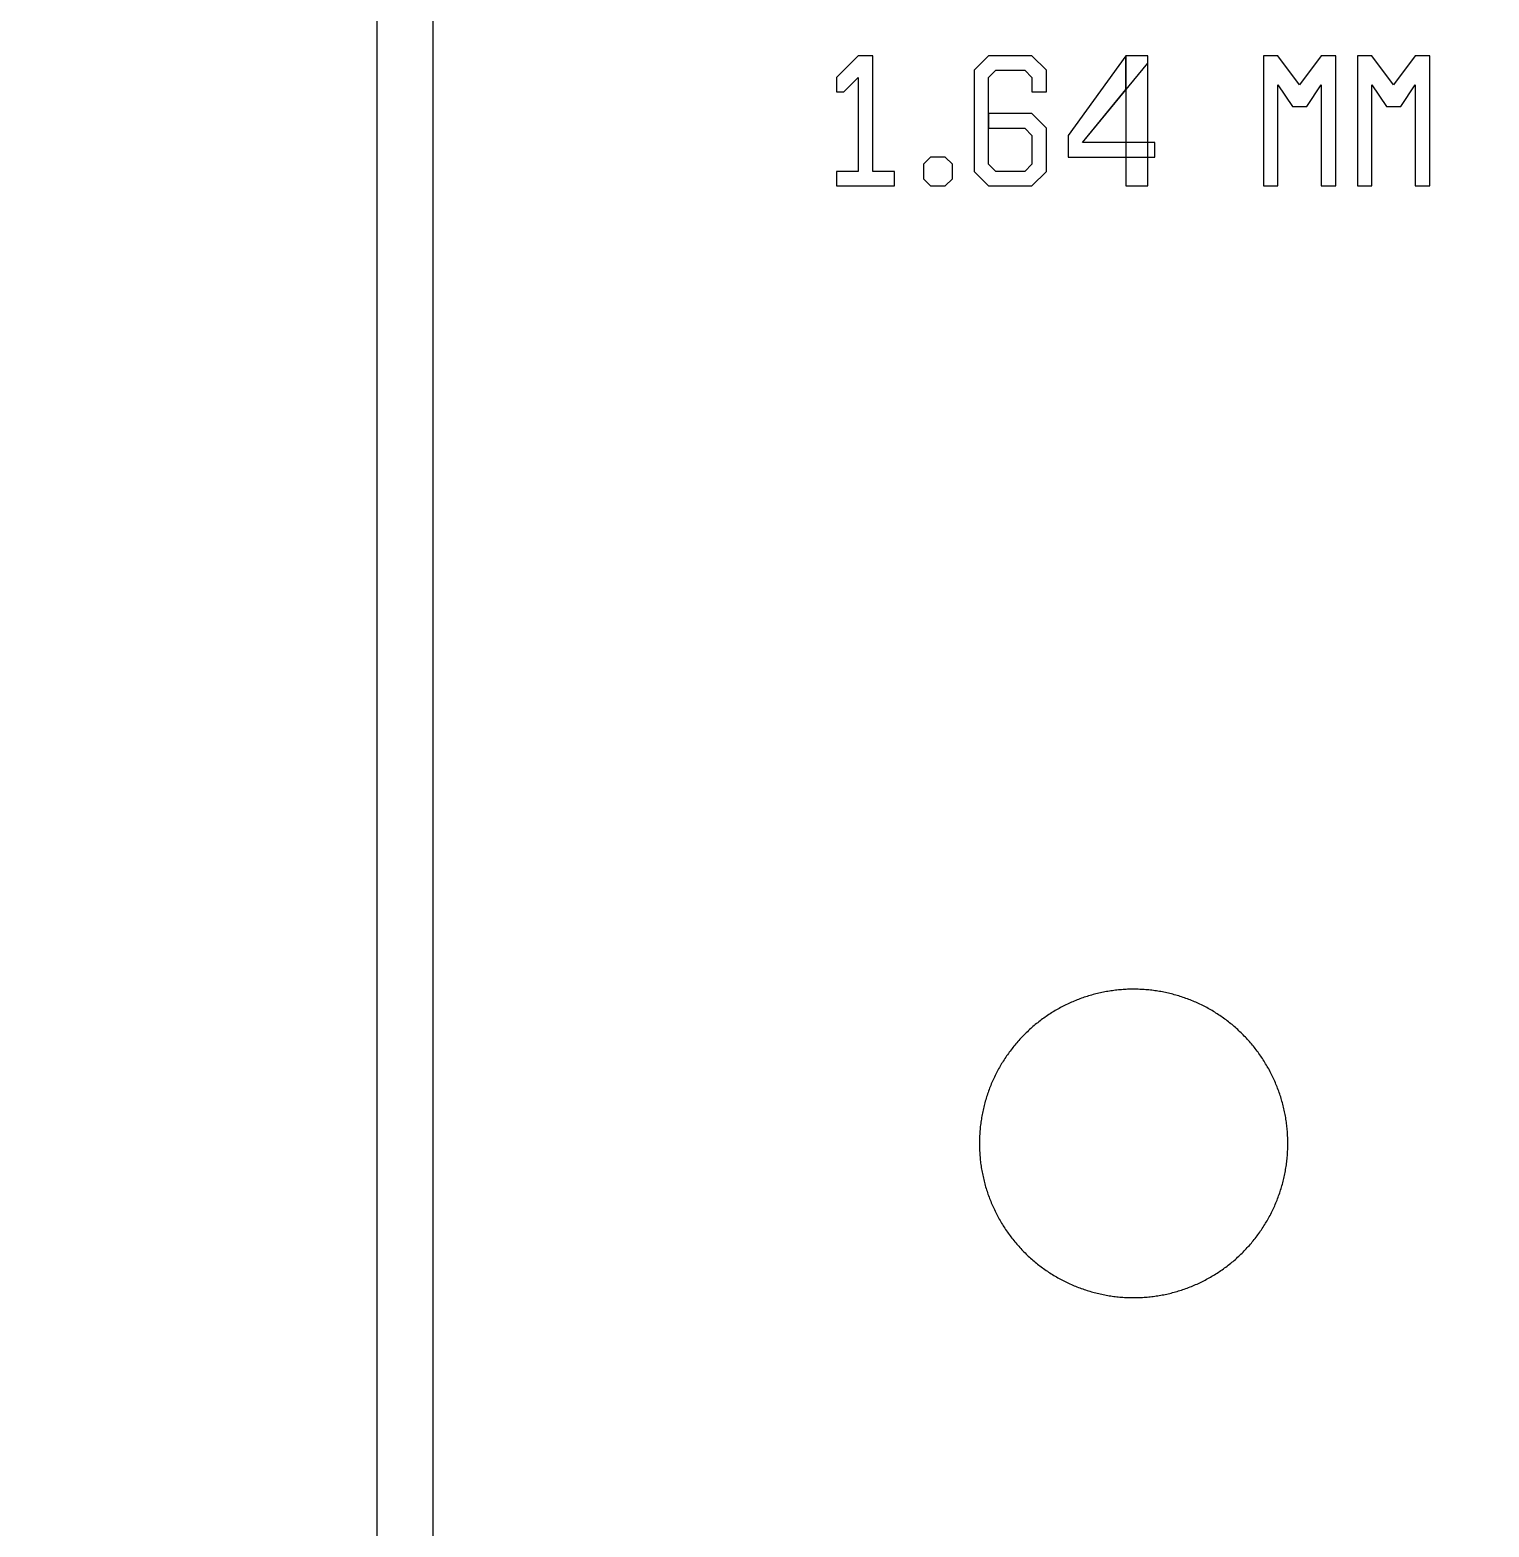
# Model space of a CAD drawing. Extents: x -1855 to 33145, y -17500 to 17500.
# Drawn here: x 5903 to 13661, y -9540 to -1580 of the extents above; entities that cross this region are included whole.
import ezdxf

# ---------------------------------------------------------------- set-up
doc = ezdxf.new("R2010")
doc.units = 0
doc.layers.add('Layer1', color=18, linetype='CONTINUOUS')

# ---------------------------------------------------------------- blocks, each defined once
blk = doc.blocks.new('cell1')
at = {"layer": 'Layer1'}
for points in [[(8047.5, 14850), (7747.5, 14850), (7747.5, -14850), (8047.5, -14850), (8047.5, 14850)], [(12591.25, -7500), (12591.21, -7491.901), (12591.09, -7483.802), (12590.89, -7475.705), (12590.61, -7467.611), (12590.25, -7459.52), (12589.81, -7451.432), (12589.291, -7443.349), (12588.691, -7435.272), (12588.012, -7427.201), (12587.253, -7419.138), (12586.415, -7411.082), (12585.497, -7403.035), (12584.499, -7394.997), (12583.422, -7386.97), (12582.266, -7378.953), (12581.031, -7370.949), (12579.717, -7362.956), (12578.324, -7354.978), (12576.852, -7347.013), (12575.302, -7339.064), (12573.673, -7331.13), (12571.966, -7323.212), (12570.181, -7315.312), (12568.318, -7307.43), (12566.377, -7299.567), (12564.358, -7291.723), (12562.262, -7283.899), (12560.089, -7276.097), (12557.839, -7268.316), (12555.513, -7260.559), (12553.109, -7252.824), (12550.63, -7245.113), (12548.074, -7237.428), (12545.443, -7229.768), (12542.736, -7222.134), (12539.954, -7214.528), (12537.097, -7206.949), (12534.165, -7199.399), (12531.159, -7191.878), (12528.078, -7184.387), (12524.924, -7176.928), (12521.696, -7169.499), (12518.395, -7162.103), (12515.021, -7154.74), (12511.575, -7147.41), (12508.056, -7140.115), (12504.465, -7132.855), (12500.803, -7125.631), (12497.07, -7118.443), (12493.266, -7111.293), (12489.391, -7104.181), (12485.447, -7097.107), (12481.432, -7090.072), (12477.349, -7083.078), (12473.196, -7076.124), (12468.976, -7069.211), (12464.687, -7062.341), (12460.33, -7055.513), (12455.906, -7048.728), (12451.415, -7041.988), (12446.858, -7035.292), (12442.235, -7028.642), (12437.547, -7022.037), (12432.794, -7015.479), (12427.976, -7008.969), (12423.094, -7002.506), (12418.148, -6996.092), (12413.139, -6989.727), (12408.068, -6983.412), (12402.934, -6977.147), (12397.739, -6970.934), (12392.483, -6964.772), (12387.166, -6958.662), (12381.789, -6952.605), (12376.353, -6946.601), (12370.857, -6940.651), (12365.303, -6934.756), (12359.691, -6928.916), (12354.022, -6923.132), (12348.296, -6917.404), (12342.513, -6911.733), (12336.675, -6906.119), (12330.781, -6900.563), (12324.833, -6895.066), (12318.831, -6889.627), (12312.776, -6884.249), (12306.668, -6878.93), (12300.507, -6873.672), (12294.295, -6868.475), (12288.032, -6863.34), (12281.718, -6858.266), (12275.355, -6853.256), (12268.942, -6848.308), (12262.481, -6843.424), (12255.972, -6838.604), (12249.416, -6833.849), (12242.813, -6829.158), (12236.164, -6824.533), (12229.469, -6819.974), (12222.73, -6815.482), (12215.947, -6811.056), (12209.121, -6806.697), (12202.251, -6802.406), (12195.34, -6798.183), (12188.388, -6794.028), (12181.394, -6789.942), (12174.361, -6785.926), (12167.288, -6781.979), (12160.177, -6778.103), (12153.028, -6774.296), (12145.841, -6770.561), (12138.618, -6766.897), (12131.359, -6763.304), (12124.065, -6759.783), (12116.737, -6756.334), (12109.375, -6752.958), (12101.979, -6749.655), (12094.552, -6746.425), (12087.093, -6743.268), (12079.603, -6740.185), (12072.083, -6737.177), (12064.534, -6734.243), (12056.957, -6731.383), (12049.351, -6728.599), (12041.718, -6725.89), (12034.059, -6723.256), (12026.374, -6720.698), (12018.664, -6718.216), (12010.93, -6715.81), (12003.173, -6713.481), (11995.393, -6711.229), (11987.592, -6709.054), (11979.769, -6706.955), (11971.926, -6704.934), (11964.063, -6702.991), (11956.181, -6701.126), (11948.282, -6699.338), (11940.365, -6697.628), (11932.431, -6695.997), (11924.482, -6694.444), (11916.518, -6692.97), (11908.54, -6691.575), (11900.548, -6690.258), (11892.544, -6689.02), (11884.528, -6687.862), (11876.501, -6686.783), (11868.463, -6685.783), (11860.416, -6684.862), (11852.361, -6684.021), (11844.297, -6683.26), (11836.227, -6682.578), (11828.15, -6681.977), (11820.067, -6681.454), (11811.98, -6681.012), (11803.889, -6680.65), (11795.794, -6680.367), (11787.698, -6680.165), (11779.599, -6680.043), (11771.5, -6680), (11763.401, -6680.038), (11755.302, -6680.155), (11747.205, -6680.353), (11739.111, -6680.63), (11731.019, -6680.988), (11722.931, -6681.425), (11714.849, -6681.942), (11706.771, -6682.539), (11698.7, -6683.216), (11690.636, -6683.972), (11682.58, -6684.808), (11674.533, -6685.724), (11666.495, -6686.719), (11658.467, -6687.793), (11650.45, -6688.947), (11642.445, -6690.179), (11634.453, -6691.491), (11626.474, -6692.882), (11618.509, -6694.351), (11610.559, -6695.899), (11602.624, -6697.525), (11594.706, -6699.23), (11586.806, -6701.013), (11578.923, -6702.874), (11571.059, -6704.812), (11563.215, -6706.828), (11555.39, -6708.922), (11547.587, -6711.093), (11539.806, -6713.34), (11532.047, -6715.665), (11524.312, -6718.065), (11516.601, -6720.543), (11508.915, -6723.096), (11501.254, -6725.725), (11493.619, -6728.429), (11486.012, -6731.209), (11478.432, -6734.064), (11470.881, -6736.994), (11463.36, -6739.998), (11455.868, -6743.076), (11448.407, -6746.228), (11440.978, -6749.453), (11433.581, -6752.752), (11426.216, -6756.124), (11418.886, -6759.568), (11411.59, -6763.084), (11404.329, -6766.673), (11397.103, -6770.333), (11389.915, -6774.064), (11382.763, -6777.866), (11375.649, -6781.738), (11368.574, -6785.681), (11361.539, -6789.693), (11354.543, -6793.774), (11347.588, -6797.924), (11340.674, -6802.143), (11333.802, -6806.43), (11326.973, -6810.785), (11320.187, -6815.207), (11313.445, -6819.695), (11306.748, -6824.25), (11300.096, -6828.871), (11293.49, -6833.557), (11286.931, -6838.309), (11280.419, -6843.125), (11273.955, -6848.005), (11267.539, -6852.949), (11261.173, -6857.955), (11254.856, -6863.025), (11248.59, -6868.156), (11242.375, -6873.35), (11236.211, -6878.604), (11230.099, -6883.919), (11224.041, -6889.294), (11218.035, -6894.729), (11212.084, -6900.222), (11206.187, -6905.775), (11200.345, -6911.385), (11194.559, -6917.052), (11188.83, -6922.777), (11183.157, -6928.558), (11177.541, -6934.394), (11171.984, -6940.286), (11166.484, -6946.232), (11161.044, -6952.233), (11155.664, -6958.286), (11150.343, -6964.393), (11145.083, -6970.552), (11139.884, -6976.763), (11134.747, -6983.024), (11129.672, -6989.336), (11124.659, -6995.698), (11119.71, -7002.109), (11114.824, -7008.569), (11110.002, -7015.076), (11105.244, -7021.631), (11100.552, -7028.233), (11095.925, -7034.881), (11091.364, -7041.573), (11086.869, -7048.311), (11082.441, -7055.093), (11078.08, -7061.918), (11073.787, -7068.786), (11069.562, -7075.696), (11065.405, -7082.647), (11061.317, -7089.639), (11057.299, -7096.672), (11053.35, -7103.743), (11049.471, -7110.853), (11045.663, -7118.001), (11041.925, -7125.187), (11038.258, -7132.409), (11034.663, -7139.666), (11031.14, -7146.959), (11027.689, -7154.287), (11024.311, -7161.648), (11021.006, -7169.042), (11017.773, -7176.468), (11014.614, -7183.926), (11011.529, -7191.415), (11008.519, -7198.934), (11005.582, -7206.482), (11002.72, -7214.059), (10999.933, -7221.664), (10997.222, -7229.296), (10994.586, -7236.955), (10992.026, -7244.639), (10989.541, -7252.348), (10987.133, -7260.081), (10984.802, -7267.837), (10982.547, -7275.616), (10980.369, -7283.417), (10978.269, -7291.24), (10976.246, -7299.082), (10974.3, -7306.944), (10972.432, -7314.825), (10970.642, -7322.725), (10968.93, -7330.641), (10967.296, -7338.574), (10965.741, -7346.522), (10964.264, -7354.486), (10962.867, -7362.464), (10961.548, -7370.455), (10960.307, -7378.459), (10959.147, -7386.475), (10958.065, -7394.501), (10957.063, -7402.539), (10956.14, -7410.585), (10955.296, -7418.641), (10954.532, -7426.704), (10953.848, -7434.774), (10953.244, -7442.851), (10952.719, -7450.933), (10952.275, -7459.02), (10951.91, -7467.112), (10951.625, -7475.206), (10951.42, -7483.303), (10951.295, -7491.401), (10951.25, -7499.5), (10951.285, -7507.6), (10951.4, -7515.698), (10951.595, -7523.795), (10951.87, -7531.89), (10952.225, -7539.981), (10952.66, -7548.069), (10953.175, -7556.152), (10953.769, -7564.23), (10954.444, -7572.301), (10955.198, -7580.365), (10956.031, -7588.421), (10956.944, -7596.469), (10957.937, -7604.507), (10959.009, -7612.536), (10960.16, -7620.553), (10961.39, -7628.558), (10962.7, -7636.551), (10964.088, -7644.53), (10965.555, -7652.496), (10967.1, -7660.446), (10968.724, -7668.381), (10970.426, -7676.3), (10972.207, -7684.201), (10974.065, -7692.084), (10976.001, -7699.949), (10978.015, -7707.794), (10980.106, -7715.619), (10982.274, -7723.422), (10984.52, -7731.204), (10986.842, -7738.964), (10989.24, -7746.7), (10991.715, -7754.412), (10994.266, -7762.099), (10996.893, -7769.76), (10999.595, -7777.396), (11002.372, -7785.004), (11005.225, -7792.584), (11008.152, -7800.136), (11011.154, -7807.659), (11014.23, -7815.151), (11017.379, -7822.613), (11020.603, -7830.043), (11023.899, -7837.442), (11027.269, -7844.807), (11030.711, -7852.138), (11034.225, -7859.436), (11037.811, -7866.698), (11041.469, -7873.924), (11045.198, -7881.114), (11048.997, -7888.267), (11052.868, -7895.382), (11056.808, -7902.458), (11060.818, -7909.495), (11064.897, -7916.492), (11069.045, -7923.449), (11073.262, -7930.364), (11077.547, -7937.237), (11081.899, -7944.067), (11086.319, -7950.854), (11090.806, -7957.598), (11095.359, -7964.296), (11099.978, -7970.949), (11104.662, -7977.557), (11109.411, -7984.117), (11114.225, -7990.631), (11119.103, -7997.096), (11124.045, -8003.513), (11129.05, -8009.881), (11134.117, -8016.2), (11139.247, -8022.468), (11144.438, -8028.684), (11149.691, -8034.85), (11155.004, -8040.963), (11160.377, -8047.023), (11165.81, -8053.03), (11171.302, -8058.983), (11176.852, -8064.882), (11182.461, -8070.725), (11188.127, -8076.513), (11193.849, -8082.244), (11199.628, -8087.919), (11205.463, -8093.536), (11211.353, -8099.096), (11217.298, -8104.597), (11223.297, -8110.039), (11229.349, -8115.421), (11235.454, -8120.744), (11241.611, -8126.005), (11247.82, -8131.206), (11254.08, -8136.345), (11260.391, -8141.423), (11266.751, -8146.437), (11273.161, -8151.389), (11279.619, -8156.276), (11286.125, -8161.1), (11292.678, -8165.86), (11299.279, -8170.554), (11305.925, -8175.183), (11312.616, -8179.746), (11319.353, -8184.243), (11326.133, -8188.673), (11332.957, -8193.036), (11339.824, -8197.331), (11346.732, -8201.559), (11353.682, -8205.718), (11360.673, -8209.807), (11367.704, -8213.828), (11374.774, -8217.779), (11381.883, -8221.66), (11389.03, -8225.471), (11396.214, -8229.211), (11403.435, -8232.879), (11410.692, -8236.477), (11417.984, -8240.002), (11425.31, -8243.455), (11432.67, -8246.836), (11440.063, -8250.144), (11447.489, -8253.378), (11454.946, -8256.539), (11462.434, -8259.627), (11469.952, -8262.64), (11477.499, -8265.578), (11485.075, -8268.443), (11492.679, -8271.232), (11500.31, -8273.946), (11507.968, -8276.584), (11515.651, -8279.146), (11523.359, -8281.633), (11531.092, -8284.043), (11538.848, -8286.377), (11546.626, -8288.634), (11554.427, -8290.815), (11562.248, -8292.918), (11570.09, -8294.943), (11577.952, -8296.891), (11585.832, -8298.762), (11593.731, -8300.554), (11601.646, -8302.268), (11609.579, -8303.904), (11617.527, -8305.462), (11625.49, -8306.941), (11633.468, -8308.342), (11641.458, -8309.663), (11649.462, -8310.905), (11657.477, -8312.069), (11665.504, -8313.153), (11673.541, -8314.158), (11681.587, -8315.083), (11689.642, -8315.929), (11697.705, -8316.695), (11705.775, -8317.382), (11713.852, -8317.989), (11721.934, -8318.516), (11730.021, -8318.963), (11738.112, -8319.33), (11746.206, -8319.617), (11754.303, -8319.825), (11762.401, -8319.952), (11770.501, -8320), (11778.6, -8319.967), (11786.698, -8319.854), (11794.795, -8319.662), (11802.89, -8319.389), (11810.982, -8319.037), (11819.07, -8318.604), (11827.153, -8318.092), (11835.231, -8317.5), (11843.302, -8316.828), (11851.366, -8316.077), (11859.423, -8315.246), (11867.471, -8314.335), (11875.51, -8313.345), (11883.538, -8312.275), (11891.556, -8311.127), (11899.561, -8309.899), (11907.555, -8308.592), (11915.534, -8307.206), (11923.5, -8305.742), (11931.451, -8304.199), (11939.387, -8302.577), (11947.306, -8300.877), (11955.207, -8299.099), (11963.091, -8297.243), (11970.956, -8295.31), (11978.802, -8293.298), (11986.627, -8291.21), (11994.432, -8289.044), (12002.214, -8286.801), (12009.975, -8284.481), (12017.711, -8282.085), (12025.424, -8279.612), (12033.112, -8277.064), (12040.774, -8274.44), (12048.411, -8271.74), (12056.02, -8268.964), (12063.601, -8266.114), (12071.154, -8263.189), (12078.677, -8260.19), (12086.171, -8257.116), (12093.633, -8253.969), (12101.065, -8250.748), (12108.464, -8247.454), (12115.83, -8244.086), (12123.163, -8240.647), (12130.461, -8237.135), (12137.724, -8233.551), (12144.952, -8229.895), (12152.143, -8226.168), (12159.297, -8222.371), (12166.413, -8218.503), (12173.49, -8214.565), (12180.529, -8210.557), (12187.527, -8206.48), (12194.485, -8202.334), (12201.401, -8198.119), (12208.275, -8193.836), (12215.107, -8189.486), (12221.896, -8185.068), (12228.64, -8180.584), (12235.34, -8176.033), (12241.995, -8171.416), (12248.604, -8166.734), (12255.166, -8161.986), (12261.681, -8157.174), (12268.148, -8152.298), (12274.566, -8147.358), (12280.936, -8142.355), (12287.256, -8137.29), (12293.525, -8132.162), (12299.743, -8126.973), (12305.91, -8121.722), (12312.025, -8116.411), (12318.087, -8111.039), (12324.096, -8105.608), (12330.051, -8100.118), (12335.951, -8094.57), (12341.796, -8088.963), (12347.585, -8083.299), (12353.318, -8077.578), (12358.995, -8071.801), (12364.614, -8065.967), (12370.175, -8060.079), (12375.678, -8054.136), (12381.122, -8048.139), (12386.506, -8042.089), (12391.83, -8035.985), (12397.094, -8029.829), (12402.297, -8023.622), (12407.438, -8017.364), (12412.517, -8011.055), (12417.533, -8004.696), (12422.487, -7998.288), (12427.377, -7991.831), (12432.203, -7985.326), (12436.964, -7978.774), (12441.66, -7972.176), (12446.291, -7965.531), (12450.857, -7958.841), (12455.356, -7952.106), (12459.788, -7945.327), (12464.153, -7938.504), (12468.45, -7931.639), (12472.679, -7924.731), (12476.84, -7917.783), (12480.932, -7910.793), (12484.955, -7903.763), (12488.908, -7896.694), (12492.792, -7889.587), (12496.604, -7882.441), (12500.346, -7875.258), (12504.017, -7868.038), (12507.617, -7860.782), (12511.144, -7853.492), (12514.6, -7846.166), (12517.983, -7838.807), (12521.293, -7831.415), (12524.53, -7823.991), (12527.693, -7816.535), (12530.782, -7809.048), (12533.798, -7801.531), (12536.739, -7793.984), (12539.605, -7786.409), (12542.397, -7778.806), (12545.113, -7771.175), (12547.754, -7763.519), (12550.319, -7755.836), (12552.808, -7748.129), (12555.22, -7740.397), (12557.556, -7732.642), (12559.816, -7724.864), (12561.998, -7717.064), (12564.104, -7709.243), (12566.132, -7701.402), (12568.082, -7693.541), (12569.955, -7685.661), (12571.75, -7677.763), (12573.467, -7669.848), (12575.105, -7661.916), (12576.665, -7653.968), (12578.147, -7646.006), (12579.549, -7638.029), (12580.873, -7630.038), (12582.118, -7622.035), (12583.284, -7614.02), (12584.371, -7605.994), (12585.378, -7597.958), (12586.306, -7589.911), (12587.154, -7581.857), (12587.923, -7573.794), (12588.612, -7565.724), (12589.221, -7557.647), (12589.751, -7549.565), (12590.2, -7541.479), (12590.57, -7533.388), (12590.86, -7525.293), (12591.07, -7517.197), (12591.2, -7509.099), (12591.249, -7500.999), (12591.25, -7500)]]:
    blk.add_lwpolyline(points, close=True, dxfattribs=at)
blk = doc.blocks.new('81')
at = {"layer": 'Layer1'}
for points in [[(10192.077, -2332.231), (10192.077, -2409.154), (10499.769, -2409.154), (10499.769, -2332.231), (10384.385, -2332.231), (10384.385, -1716.846), (10307.462, -1716.846), (10192.077, -1832.231), (10192.077, -1909.154), (10230.538, -1909.154), (10307.462, -1832.231), (10307.462, -2332.231), (10192.077, -2332.231)], [(10922.846, -1793.769), (10922.846, -2332.231), (10999.769, -2409.154), (11230.538, -2409.154), (11307.462, -2332.231), (11307.462, -2101.462), (11230.538, -2024.538), (10999.769, -2024.538), (10999.769, -2101.462), (11192.077, -2101.462), (11230.538, -2139.923), (11230.538, -2293.769), (11192.077, -2332.231), (11038.231, -2332.231), (10999.769, -2293.769), (10999.769, -1832.231), (11038.231, -1793.769), (11192.077, -1793.769), (11230.538, -1832.231), (11230.538, -1909.154), (11307.462, -1909.154), (11307.462, -1793.769), (11230.538, -1716.846), (10999.769, -1716.846), (10922.846, -1793.769)], [(11845.923, -1716.846), (11730.538, -1716.846), (11422.846, -2139.923), (11422.846, -2255.308), (11884.385, -2255.308), (11884.385, -2178.385), (11499.769, -2178.385), (11845.923, -1755.308), (11845.923, -1716.846)], [(11730.538, -2409.154), (11845.923, -2409.154), (11845.923, -1716.846), (11730.538, -1716.846), (11730.538, -2409.154)], [(12538.231, -2409.154), (12538.231, -1870.692), (12615.154, -1986.077), (12692.077, -1986.077), (12769, -1870.692), (12769, -2409.154), (12845.923, -2409.154), (12845.923, -1716.846), (12769, -1716.846), (12653.615, -1870.692), (12538.231, -1716.846), (12461.308, -1716.846), (12461.308, -2409.154), (12538.231, -2409.154)], [(13038.231, -2409.154), (13038.231, -1870.692), (13115.154, -1986.077), (13192.077, -1986.077), (13269, -1870.692), (13269, -2409.154), (13345.923, -2409.154), (13345.923, -1716.846), (13269, -1716.846), (13153.615, -1870.692), (13038.231, -1716.846), (12961.308, -1716.846), (12961.308, -2409.154), (13038.231, -2409.154)], [(10653.615, -2370.692), (10692.077, -2409.154), (10769, -2409.154), (10807.462, -2370.692), (10807.462, -2293.769), (10769, -2255.308), (10692.077, -2255.308), (10653.615, -2293.769), (10653.615, -2370.692)]]:
    blk.add_lwpolyline(points, close=True, dxfattribs=at)

msp = doc.modelspace()

# ---------------------------------------------------------------- linework, layer by layer
at = {"layer": 'Layer1'}
msp.add_lwpolyline([(15495, -14850), (8047.5, -14850), (8047.5, 15150), (300, 15150), (300, 14850), (7747.5, 14850), (7747.5, 150), (300, 150), (300, -150), (7747.5, -150), (7747.5, -14850), (300, -14850), (300, 15150), (0, 15150), (0, -15150), (31290, -15150)], dxfattribs=at)
for points in [[(10384.385, -1716.846), (10307.462, -1716.846), (10192.077, -1832.231), (10192.077, -1909.154), (10230.538, -1909.154), (10307.462, -1832.231), (10307.462, -2332.231), (10192.077, -2332.231), (10192.077, -2409.154), (10499.769, -2409.154), (10499.769, -2332.231), (10384.385, -2332.231), (10384.385, -1716.846)], [(11230.538, -1716.846), (10999.769, -1716.846), (10922.846, -1793.769), (10922.846, -2332.231), (10999.769, -2409.154), (11230.538, -2409.154), (11307.462, -2332.231), (11307.462, -2101.462), (11230.538, -2024.538), (10999.769, -2024.538), (10999.769, -2101.462), (11192.077, -2101.462), (11230.538, -2139.923), (11230.538, -2293.769), (11192.077, -2332.231), (11038.231, -2332.231), (10999.769, -2293.769), (10999.769, -1832.231), (11038.231, -1793.769), (11192.077, -1793.769), (11230.538, -1832.231), (11230.538, -1909.154), (11307.462, -1909.154), (11307.462, -1793.769), (11230.538, -1716.846)], [(11845.923, -1716.846), (11730.538, -1716.846), (11730.538, -2178.385), (11499.769, -2178.385), (11730.538, -1896.334), (11730.538, -1716.846), (11422.846, -2139.923), (11422.846, -2255.308), (11730.538, -2255.308), (11730.538, -2409.154), (11845.923, -2409.154), (11845.923, -2255.308), (11884.385, -2255.308), (11884.385, -2178.385), (11845.923, -2178.385), (11845.923, -1716.846)], [(12845.923, -1716.846), (12769, -1716.846), (12653.615, -1870.692), (12538.231, -1716.846), (12461.308, -1716.846), (12461.308, -2409.154), (12538.231, -2409.154), (12538.231, -1870.692), (12615.154, -1986.077), (12692.077, -1986.077), (12769, -1870.692), (12769, -2409.154), (12845.923, -2409.154), (12845.923, -1716.846)], [(13345.923, -1716.846), (13269, -1716.846), (13153.615, -1870.692), (13038.231, -1716.846), (12961.308, -1716.846), (12961.308, -2409.154), (13038.231, -2409.154), (13038.231, -1870.692), (13115.154, -1986.077), (13192.077, -1986.077), (13269, -1870.692), (13269, -2409.154), (13345.923, -2409.154), (13345.923, -1716.846)], [(10769, -2255.308), (10692.077, -2255.308), (10653.615, -2293.769), (10653.615, -2370.692), (10692.077, -2409.154), (10769, -2409.154), (10807.462, -2370.692), (10807.462, -2293.769), (10769, -2255.308)], [(11771.5, -6680), (11763.401, -6680.038), (11755.302, -6680.155), (11747.205, -6680.353), (11739.111, -6680.63), (11731.019, -6680.988), (11722.931, -6681.425), (11714.849, -6681.942), (11706.771, -6682.539), (11698.7, -6683.216), (11690.636, -6683.972), (11682.58, -6684.808), (11674.533, -6685.724), (11666.495, -6686.719), (11658.467, -6687.793), (11650.45, -6688.947), (11642.445, -6690.179), (11634.453, -6691.491), (11626.474, -6692.882), (11618.509, -6694.351), (11610.559, -6695.899), (11602.624, -6697.525), (11594.706, -6699.23), (11586.806, -6701.013), (11578.923, -6702.874), (11571.059, -6704.812), (11563.215, -6706.828), (11555.39, -6708.922), (11547.587, -6711.093), (11539.806, -6713.34), (11532.047, -6715.665), (11524.312, -6718.065), (11516.601, -6720.543), (11508.915, -6723.096), (11501.254, -6725.725), (11493.619, -6728.429), (11486.012, -6731.209), (11478.432, -6734.064), (11470.881, -6736.994), (11463.36, -6739.998), (11455.868, -6743.076), (11448.407, -6746.228), (11440.978, -6749.453), (11433.581, -6752.752), (11426.216, -6756.124), (11418.886, -6759.568), (11411.59, -6763.084), (11404.329, -6766.673), (11397.103, -6770.333), (11389.915, -6774.064), (11382.763, -6777.866), (11375.649, -6781.738), (11368.574, -6785.681), (11361.539, -6789.693), (11354.543, -6793.774), (11347.588, -6797.924), (11340.674, -6802.143), (11333.802, -6806.43), (11326.973, -6810.785), (11320.187, -6815.207), (11313.445, -6819.695), (11306.748, -6824.25), (11300.096, -6828.871), (11293.49, -6833.557), (11286.931, -6838.309), (11280.419, -6843.125), (11273.955, -6848.005), (11267.539, -6852.949), (11261.173, -6857.955), (11254.856, -6863.025), (11248.59, -6868.156), (11242.375, -6873.35), (11236.211, -6878.604), (11230.099, -6883.919), (11224.041, -6889.294), (11218.035, -6894.729), (11212.084, -6900.222), (11206.187, -6905.775), (11200.345, -6911.385), (11194.559, -6917.052), (11188.83, -6922.777), (11183.157, -6928.558), (11177.541, -6934.394), (11171.984, -6940.286), (11166.484, -6946.232), (11161.044, -6952.233), (11155.664, -6958.286), (11150.343, -6964.393), (11145.083, -6970.552), (11139.884, -6976.763), (11134.747, -6983.024), (11129.672, -6989.336), (11124.659, -6995.698), (11119.71, -7002.109), (11114.824, -7008.569), (11110.002, -7015.076), (11105.244, -7021.631), (11100.552, -7028.233), (11095.925, -7034.881), (11091.364, -7041.573), (11086.869, -7048.311), (11082.441, -7055.093), (11078.08, -7061.918), (11073.787, -7068.786), (11069.562, -7075.696), (11065.405, -7082.647), (11061.317, -7089.639), (11057.299, -7096.672), (11053.35, -7103.743), (11049.471, -7110.853), (11045.663, -7118.001), (11041.925, -7125.187), (11038.258, -7132.409), (11034.663, -7139.666), (11031.14, -7146.959), (11027.689, -7154.287), (11024.311, -7161.648), (11021.006, -7169.042), (11017.773, -7176.468), (11014.614, -7183.926), (11011.529, -7191.415), (11008.519, -7198.934), (11005.582, -7206.482), (11002.72, -7214.059), (10999.933, -7221.664), (10997.222, -7229.296), (10994.586, -7236.955), (10992.026, -7244.639), (10989.541, -7252.348), (10987.133, -7260.081), (10984.802, -7267.837), (10982.547, -7275.616), (10980.369, -7283.417), (10978.269, -7291.24), (10976.246, -7299.082), (10974.3, -7306.944), (10972.432, -7314.825), (10970.642, -7322.725), (10968.93, -7330.641), (10967.296, -7338.574), (10965.741, -7346.522), (10964.264, -7354.486), (10962.867, -7362.464), (10961.548, -7370.455), (10960.307, -7378.459), (10959.147, -7386.475), (10958.065, -7394.501), (10957.063, -7402.539), (10956.14, -7410.585), (10955.296, -7418.641), (10954.532, -7426.704), (10953.848, -7434.774), (10953.244, -7442.851), (10952.719, -7450.933), (10952.275, -7459.02), (10951.91, -7467.112), (10951.625, -7475.206), (10951.42, -7483.303), (10951.295, -7491.401), (10951.25, -7499.5), (10951.285, -7507.6), (10951.4, -7515.698), (10951.595, -7523.795), (10951.87, -7531.89), (10952.225, -7539.981), (10952.66, -7548.069), (10953.175, -7556.152), (10953.769, -7564.23), (10954.444, -7572.301), (10955.198, -7580.365), (10956.031, -7588.421), (10956.944, -7596.469), (10957.937, -7604.507), (10959.009, -7612.536), (10960.16, -7620.553), (10961.39, -7628.558), (10962.7, -7636.551), (10964.088, -7644.53), (10965.555, -7652.496), (10967.1, -7660.446), (10968.724, -7668.381), (10970.426, -7676.3), (10972.207, -7684.201), (10974.065, -7692.084), (10976.001, -7699.949), (10978.015, -7707.794), (10980.106, -7715.619), (10982.274, -7723.422), (10984.52, -7731.204), (10986.842, -7738.964), (10989.24, -7746.7), (10991.715, -7754.412), (10994.266, -7762.099), (10996.893, -7769.76), (10999.595, -7777.396), (11002.372, -7785.004), (11005.225, -7792.584), (11008.152, -7800.136), (11011.154, -7807.659), (11014.23, -7815.151), (11017.379, -7822.613), (11020.603, -7830.043), (11023.899, -7837.442), (11027.269, -7844.807), (11030.711, -7852.138), (11034.225, -7859.436), (11037.811, -7866.698), (11041.469, -7873.924), (11045.198, -7881.114), (11048.997, -7888.267), (11052.868, -7895.382), (11056.808, -7902.458), (11060.818, -7909.495), (11064.897, -7916.492), (11069.045, -7923.449), (11073.262, -7930.364), (11077.547, -7937.237), (11081.899, -7944.067), (11086.319, -7950.854), (11090.806, -7957.598), (11095.359, -7964.296), (11099.978, -7970.949), (11104.662, -7977.557), (11109.411, -7984.117), (11114.225, -7990.631), (11119.103, -7997.096), (11124.045, -8003.513), (11129.05, -8009.881), (11134.117, -8016.2), (11139.247, -8022.468), (11144.438, -8028.684), (11149.691, -8034.85), (11155.004, -8040.963), (11160.377, -8047.023), (11165.81, -8053.03), (11171.302, -8058.983), (11176.852, -8064.882), (11182.461, -8070.725), (11188.127, -8076.513), (11193.849, -8082.244), (11199.628, -8087.919), (11205.463, -8093.536), (11211.353, -8099.096), (11217.298, -8104.597), (11223.297, -8110.039), (11229.349, -8115.421), (11235.454, -8120.744), (11241.611, -8126.005), (11247.82, -8131.206), (11254.08, -8136.345), (11260.391, -8141.423), (11266.751, -8146.437), (11273.161, -8151.389), (11279.619, -8156.276), (11286.125, -8161.1), (11292.678, -8165.86), (11299.279, -8170.554), (11305.925, -8175.183), (11312.616, -8179.746), (11319.353, -8184.243), (11326.133, -8188.673), (11332.957, -8193.036), (11339.824, -8197.331), (11346.732, -8201.559), (11353.682, -8205.718), (11360.673, -8209.807), (11367.704, -8213.828), (11374.774, -8217.779), (11381.883, -8221.66), (11389.03, -8225.471), (11396.214, -8229.211), (11403.435, -8232.879), (11410.692, -8236.477), (11417.984, -8240.002), (11425.31, -8243.455), (11432.67, -8246.836), (11440.063, -8250.144), (11447.489, -8253.378), (11454.946, -8256.539), (11462.434, -8259.627), (11469.952, -8262.64), (11477.499, -8265.578), (11485.075, -8268.443), (11492.679, -8271.232), (11500.31, -8273.946), (11507.968, -8276.584), (11515.651, -8279.146), (11523.359, -8281.633), (11531.092, -8284.043), (11538.848, -8286.377), (11546.626, -8288.634), (11554.427, -8290.815), (11562.248, -8292.918), (11570.09, -8294.943), (11577.952, -8296.891), (11585.832, -8298.762), (11593.731, -8300.554), (11601.646, -8302.268), (11609.579, -8303.904), (11617.527, -8305.462), (11625.49, -8306.941), (11633.468, -8308.342), (11641.458, -8309.663), (11649.462, -8310.905), (11657.477, -8312.069), (11665.504, -8313.153), (11673.541, -8314.158), (11681.587, -8315.083), (11689.642, -8315.929), (11697.705, -8316.695), (11705.775, -8317.382), (11713.852, -8317.989), (11721.934, -8318.516), (11730.021, -8318.963), (11738.112, -8319.33), (11746.206, -8319.617), (11754.303, -8319.825), (11762.401, -8319.952), (11770.501, -8320), (11778.6, -8319.967), (11786.698, -8319.854), (11794.795, -8319.662), (11802.89, -8319.389), (11810.982, -8319.037), (11819.07, -8318.604), (11827.153, -8318.092), (11835.231, -8317.5), (11843.302, -8316.828), (11851.366, -8316.077), (11859.423, -8315.246), (11867.471, -8314.335), (11875.51, -8313.345), (11883.538, -8312.275), (11891.556, -8311.127), (11899.561, -8309.899), (11907.555, -8308.592), (11915.534, -8307.206), (11923.5, -8305.742), (11931.451, -8304.199), (11939.387, -8302.577), (11947.306, -8300.877), (11955.207, -8299.099), (11963.091, -8297.243), (11970.956, -8295.31), (11978.802, -8293.298), (11986.627, -8291.21), (11994.432, -8289.044), (12002.214, -8286.801), (12009.975, -8284.481), (12017.711, -8282.085), (12025.424, -8279.612), (12033.112, -8277.064), (12040.774, -8274.44), (12048.411, -8271.74), (12056.02, -8268.964), (12063.601, -8266.114), (12071.154, -8263.189), (12078.677, -8260.19), (12086.171, -8257.116), (12093.633, -8253.969), (12101.065, -8250.748), (12108.464, -8247.454), (12115.83, -8244.086), (12123.163, -8240.647), (12130.461, -8237.135), (12137.724, -8233.551), (12144.952, -8229.895), (12152.143, -8226.168), (12159.297, -8222.371), (12166.413, -8218.503), (12173.49, -8214.565), (12180.529, -8210.557), (12187.527, -8206.48), (12194.485, -8202.334), (12201.401, -8198.119), (12208.275, -8193.836), (12215.107, -8189.486), (12221.896, -8185.068), (12228.64, -8180.584), (12235.34, -8176.033), (12241.995, -8171.416), (12248.604, -8166.734), (12255.166, -8161.986), (12261.681, -8157.174), (12268.148, -8152.298), (12274.566, -8147.358), (12280.936, -8142.355), (12287.256, -8137.29), (12293.525, -8132.162), (12299.743, -8126.973), (12305.91, -8121.722), (12312.025, -8116.411), (12318.087, -8111.039), (12324.096, -8105.608), (12330.051, -8100.118), (12335.951, -8094.57), (12341.796, -8088.963), (12347.585, -8083.299), (12353.318, -8077.578), (12358.995, -8071.801), (12364.614, -8065.967), (12370.175, -8060.079), (12375.678, -8054.136), (12381.122, -8048.139), (12386.506, -8042.089), (12391.83, -8035.985), (12397.094, -8029.829), (12402.297, -8023.622), (12407.438, -8017.364), (12412.517, -8011.055), (12417.533, -8004.696), (12422.487, -7998.288), (12427.377, -7991.831), (12432.203, -7985.326), (12436.964, -7978.774), (12441.66, -7972.176), (12446.291, -7965.531), (12450.857, -7958.841), (12455.356, -7952.106), (12459.788, -7945.327), (12464.153, -7938.504), (12468.45, -7931.639), (12472.679, -7924.731), (12476.84, -7917.783), (12480.932, -7910.793), (12484.955, -7903.763), (12488.908, -7896.694), (12492.792, -7889.587), (12496.604, -7882.441), (12500.346, -7875.258), (12504.017, -7868.038), (12507.617, -7860.782), (12511.144, -7853.492), (12514.6, -7846.166), (12517.983, -7838.807), (12521.293, -7831.415), (12524.53, -7823.991), (12527.693, -7816.535), (12530.782, -7809.048), (12533.798, -7801.531), (12536.739, -7793.984), (12539.605, -7786.409), (12542.397, -7778.806), (12545.113, -7771.175), (12547.754, -7763.519), (12550.319, -7755.836), (12552.808, -7748.129), (12555.22, -7740.397), (12557.556, -7732.642), (12559.816, -7724.864), (12561.998, -7717.064), (12564.104, -7709.243), (12566.132, -7701.402), (12568.082, -7693.541), (12569.955, -7685.661), (12571.75, -7677.763), (12573.467, -7669.848), (12575.105, -7661.916), (12576.665, -7653.968), (12578.147, -7646.006), (12579.549, -7638.029), (12580.873, -7630.038), (12582.118, -7622.035), (12583.284, -7614.02), (12584.371, -7605.994), (12585.378, -7597.958), (12586.306, -7589.911), (12587.154, -7581.857), (12587.923, -7573.794), (12588.612, -7565.724), (12589.221, -7557.647), (12589.751, -7549.565), (12590.2, -7541.479), (12590.57, -7533.388), (12590.86, -7525.293), (12591.07, -7517.197), (12591.2, -7509.099), (12591.249, -7500.999), (12591.25, -7500), (12591.21, -7491.901), (12591.09, -7483.802), (12590.89, -7475.705), (12590.61, -7467.611), (12590.25, -7459.52), (12589.81, -7451.432), (12589.291, -7443.349), (12588.691, -7435.272), (12588.012, -7427.201), (12587.253, -7419.138), (12586.415, -7411.082), (12585.497, -7403.035), (12584.499, -7394.997), (12583.422, -7386.97), (12582.266, -7378.953), (12581.031, -7370.949), (12579.717, -7362.956), (12578.324, -7354.978), (12576.852, -7347.013), (12575.302, -7339.064), (12573.673, -7331.13), (12571.966, -7323.212), (12570.181, -7315.312), (12568.318, -7307.43), (12566.377, -7299.567), (12564.358, -7291.723), (12562.262, -7283.899), (12560.089, -7276.097), (12557.839, -7268.316), (12555.513, -7260.559), (12553.109, -7252.824), (12550.63, -7245.113), (12548.074, -7237.428), (12545.443, -7229.768), (12542.736, -7222.134), (12539.954, -7214.528), (12537.097, -7206.949), (12534.165, -7199.399), (12531.159, -7191.878), (12528.078, -7184.387), (12524.924, -7176.928), (12521.696, -7169.499), (12518.395, -7162.103), (12515.021, -7154.74), (12511.575, -7147.41), (12508.056, -7140.115), (12504.465, -7132.855), (12500.803, -7125.631), (12497.07, -7118.443), (12493.266, -7111.293), (12489.391, -7104.181), (12485.447, -7097.107), (12481.432, -7090.072), (12477.349, -7083.078), (12473.196, -7076.124), (12468.976, -7069.211), (12464.687, -7062.341), (12460.33, -7055.513), (12455.906, -7048.728), (12451.415, -7041.988), (12446.858, -7035.292), (12442.235, -7028.642), (12437.547, -7022.037), (12432.794, -7015.479), (12427.976, -7008.969), (12423.094, -7002.506), (12418.148, -6996.092), (12413.139, -6989.727), (12408.068, -6983.412), (12402.934, -6977.147), (12397.739, -6970.934), (12392.483, -6964.772), (12387.166, -6958.662), (12381.789, -6952.605), (12376.353, -6946.601), (12370.857, -6940.651), (12365.303, -6934.756), (12359.691, -6928.916), (12354.022, -6923.132), (12348.296, -6917.404), (12342.513, -6911.733), (12336.675, -6906.119), (12330.781, -6900.563), (12324.833, -6895.066), (12318.831, -6889.627), (12312.776, -6884.249), (12306.668, -6878.93), (12300.507, -6873.672), (12294.295, -6868.475), (12288.032, -6863.34), (12281.718, -6858.266), (12275.355, -6853.256), (12268.942, -6848.308), (12262.481, -6843.424), (12255.972, -6838.604), (12249.416, -6833.849), (12242.813, -6829.158), (12236.164, -6824.533), (12229.469, -6819.974), (12222.73, -6815.482), (12215.947, -6811.056), (12209.121, -6806.697), (12202.251, -6802.406), (12195.34, -6798.183), (12188.388, -6794.028), (12181.394, -6789.942), (12174.361, -6785.926), (12167.288, -6781.979), (12160.177, -6778.103), (12153.028, -6774.296), (12145.841, -6770.561), (12138.618, -6766.897), (12131.359, -6763.304), (12124.065, -6759.783), (12116.737, -6756.334), (12109.375, -6752.958), (12101.979, -6749.655), (12094.552, -6746.425), (12087.093, -6743.268), (12079.603, -6740.185), (12072.083, -6737.177), (12064.534, -6734.243), (12056.957, -6731.383), (12049.351, -6728.599), (12041.718, -6725.89), (12034.059, -6723.256), (12026.374, -6720.698), (12018.664, -6718.216), (12010.93, -6715.81), (12003.173, -6713.481), (11995.393, -6711.229), (11987.592, -6709.054), (11979.769, -6706.955), (11971.926, -6704.934), (11964.063, -6702.991), (11956.181, -6701.126), (11948.282, -6699.338), (11940.365, -6697.628), (11932.431, -6695.997), (11924.482, -6694.444), (11916.518, -6692.97), (11908.54, -6691.575), (11900.548, -6690.258), (11892.544, -6689.02), (11884.528, -6687.862), (11876.501, -6686.783), (11868.463, -6685.783), (11860.416, -6684.862), (11852.361, -6684.021), (11844.297, -6683.26), (11836.227, -6682.578), (11828.15, -6681.977), (11820.067, -6681.454), (11811.98, -6681.012), (11803.889, -6680.65), (11795.794, -6680.367), (11787.698, -6680.165), (11779.599, -6680.043), (11771.5, -6680)]]:
    msp.add_lwpolyline(points, close=True, dxfattribs=at)

# ---------------------------------------------------------------- block references
for name in ['cell1', '81']:
    msp.add_blockref(name, (0, 0))

doc.saveas('drawing.dxf')
